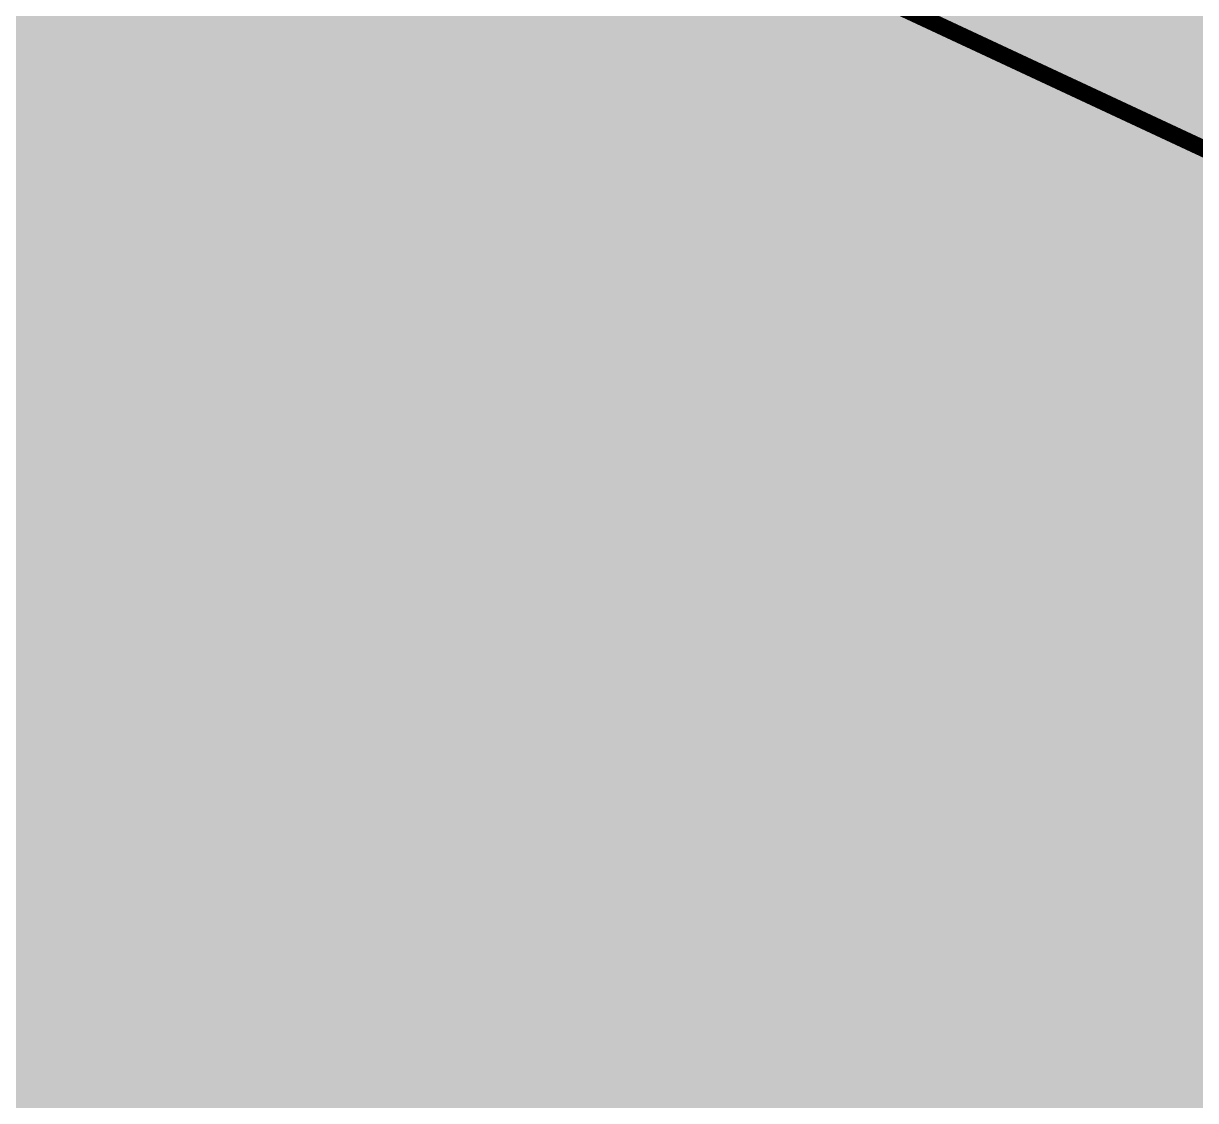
# Model space of a CAD drawing. Header units: metres. Extents: x 5050628 to 5051714, y 2427166 to 2427740.
# Drawn here: x 5051273.257 to 5051274.308, y 2427355.925 to 2427356.891 of the extents above; entities that cross this region are included whole.
import ezdxf

# ---------------------------------------------------------------- set-up
doc = ezdxf.new("R2010")
doc.units = ezdxf.units.M
doc.layers.add('ORTOFOTO', color=7, linetype='Continuous')
for name, color, linetype, true_color in [('PAV_RIGIDO_JUNTAS', 250, 'Continuous', 0x3c3a37), ('PAV_RIGIDO_LOSAS', 9, 'Continuous', 0xc3c0b9), ('PAV_RIGIDO_MALLA', 12, 'Continuous', 0xbe786e)]:
    doc.layers.add(name, color=color, linetype=linetype, true_color=true_color)
picture_1 = doc.add_image_def('image1.jpg', size_in_pixel=(6889, 5778))

msp = doc.modelspace()

# ---------------------------------------------------------------- hatches: boundary and pattern name
at = {"layer": 'PAV_RIGIDO_LOSAS', "true_color": 0xc6c3bc}
msp.add_hatch(color=256, dxfattribs=at).paths.add_polyline_path([(5051271.7214, 2427357.9892), (5051271.8272, 2427358.2157), (5051271.932, 2427358.4427), (5051272.0305, 2427358.6724), (5051272.129, 2427358.9022), (5051272.2275, 2427359.132), (5051272.3207, 2427359.3639), (5051272.412, 2427359.5967), (5051272.5032, 2427359.8294), (5051272.592, 2427360.0631), (5051272.6759, 2427360.2986), (5051272.7598, 2427360.5341), (5051272.8436, 2427360.7696), (5051272.9205, 2427361.0075), (5051272.9969, 2427361.2456), (5051273.0734, 2427361.4836), (5051276.4149, 2427360.4431), (5051276.3288, 2427360.1751), (5051276.2516, 2427359.9347), (5051276.1579, 2427359.6446), (5051276.0565, 2427359.3598), (5051275.9726, 2427359.1243), (5051275.8765, 2427358.8545), (5051275.7682, 2427358.5695), (5051275.6702, 2427358.3195), (5051275.5735, 2427358.0728), (5051275.4598, 2427357.7897), (5051275.3455, 2427357.5231), (5051275.2469, 2427357.2933), (5051275.1294, 2427357.0192), (5051275.0014, 2427356.7422), (5051274.8928, 2427356.5093)])
at = {"layer": 'PAV_RIGIDO_LOSAS', "true_color": 0xc0bdb6}
msp.add_hatch(color=256, dxfattribs=at).paths.add_polyline_path([(5051269.902, 2427354.7138), (5051270.0355, 2427354.9251), (5051270.1691, 2427355.1364), (5051270.3026, 2427355.3478), (5051270.4307, 2427355.5625), (5051270.5574, 2427355.778), (5051270.6842, 2427355.9934), (5051270.8083, 2427356.2104), (5051270.9282, 2427356.4298), (5051271.048, 2427356.6492), (5051271.1678, 2427356.8686), (5051271.281, 2427357.0915), (5051271.3939, 2427357.3146), (5051271.5067, 2427357.5377), (5051271.6157, 2427357.7626), (5051271.7214, 2427357.9892), (5051274.8928, 2427356.5093), (5051274.7761, 2427356.2593), (5051274.6429, 2427355.9846), (5051274.5168, 2427355.7352), (5051274.4027, 2427355.5095), (5051274.2644, 2427355.2372), (5051274.1193, 2427354.9716), (5051273.9995, 2427354.7522), (5051273.8629, 2427354.5022), (5051273.7111, 2427354.237), (5051273.5738, 2427354.0037), (5051273.4417, 2427353.779), (5051273.2851, 2427353.5165), (5051273.1274, 2427353.2669), (5051272.9939, 2427353.0556), (5051272.8382, 2427352.8093)])
at = {"layer": 'PAV_RIGIDO_MALLA'}
h = msp.add_hatch(dxfattribs=at)
h.set_pattern_fill('NET', color=256, scale=2.4, angle=68.84916846)
h.paths.add_polyline_path([(5051271.7214, 2427357.9892), (5051271.8272, 2427358.2157), (5051271.932, 2427358.4427), (5051272.0305, 2427358.6724), (5051272.129, 2427358.9022), (5051272.2275, 2427359.132), (5051272.3207, 2427359.3639), (5051272.412, 2427359.5967), (5051272.5032, 2427359.8294), (5051272.592, 2427360.0631), (5051272.6759, 2427360.2986), (5051272.7598, 2427360.5341), (5051272.8436, 2427360.7696), (5051272.9205, 2427361.0075), (5051272.9969, 2427361.2456), (5051273.0734, 2427361.4836), (5051276.4149, 2427360.4431), (5051276.3288, 2427360.1751), (5051276.2516, 2427359.9347), (5051276.1579, 2427359.6446), (5051276.0565, 2427359.3598), (5051275.9726, 2427359.1243), (5051275.8765, 2427358.8545), (5051275.7682, 2427358.5695), (5051275.6702, 2427358.3195), (5051275.5735, 2427358.0728), (5051275.4598, 2427357.7897), (5051275.3455, 2427357.5231), (5051275.2469, 2427357.2933), (5051275.1294, 2427357.0192), (5051275.0014, 2427356.7422), (5051274.8928, 2427356.5093)])
h = msp.add_hatch(dxfattribs=at)
h.set_pattern_fill('NET', color=256, scale=2.4, angle=60.9477233)
h.paths.add_polyline_path([(5051269.902, 2427354.7138), (5051270.0355, 2427354.9251), (5051270.1691, 2427355.1364), (5051270.3026, 2427355.3478), (5051270.4307, 2427355.5625), (5051270.5574, 2427355.778), (5051270.6842, 2427355.9934), (5051270.8083, 2427356.2104), (5051270.9282, 2427356.4298), (5051271.048, 2427356.6492), (5051271.1678, 2427356.8686), (5051271.281, 2427357.0915), (5051271.3939, 2427357.3146), (5051271.5067, 2427357.5377), (5051271.6157, 2427357.7626), (5051271.7214, 2427357.9892), (5051274.8928, 2427356.5093), (5051274.7761, 2427356.2593), (5051274.6429, 2427355.9846), (5051274.5168, 2427355.7352), (5051274.4027, 2427355.5095), (5051274.2644, 2427355.2372), (5051274.1193, 2427354.9716), (5051273.9995, 2427354.7522), (5051273.8629, 2427354.5022), (5051273.7111, 2427354.237), (5051273.5738, 2427354.0037), (5051273.4417, 2427353.779), (5051273.2851, 2427353.5165), (5051273.1274, 2427353.2669), (5051272.9939, 2427353.0556), (5051272.8382, 2427352.8093)])

# ---------------------------------------------------------------- linework, layer by layer
at = {"layer": 'PAV_RIGIDO_JUNTAS', "const_width": 0.015}
msp.add_lwpolyline([(5051274.8928, 2427356.5093), (5051268.5501, 2427359.469)], dxfattribs=at)
at = {"layer": 'PAV_RIGIDO_LOSAS'}
for points in [[(5051271.7214, 2427357.9892), (5051274.8928, 2427356.5093), (5051274.7761, 2427356.2593), (5051274.6429, 2427355.9846), (5051274.5168, 2427355.7352), (5051274.4027, 2427355.5095), (5051274.2644, 2427355.2372), (5051274.1193, 2427354.9716), (5051273.9995, 2427354.7522), (5051273.8629, 2427354.5022), (5051273.7111, 2427354.237), (5051273.5738, 2427354.0037), (5051273.4417, 2427353.779), (5051273.2851, 2427353.5165), (5051273.1274, 2427353.2669), (5051272.9939, 2427353.0556), (5051272.8382, 2427352.8093), (5051269.902, 2427354.7138)], [(5051275.1294, 2427357.0192), (5051275.0014, 2427356.7422), (5051274.8928, 2427356.5093), (5051271.7214, 2427357.9892)]]:
    msp.add_lwpolyline(points, dxfattribs=at)

# ---------------------------------------------------------------- pictures from other files: only their frames are drawn
at = {"layer": 'ORTOFOTO'}
image = msp.add_image(picture_1, insert=(5050758.8887, 2427166.4673), size_in_units=(683.8504, 573.5647), dxfattribs=at)
image.dxf.flags = 11

doc.saveas('drawing.dxf')
